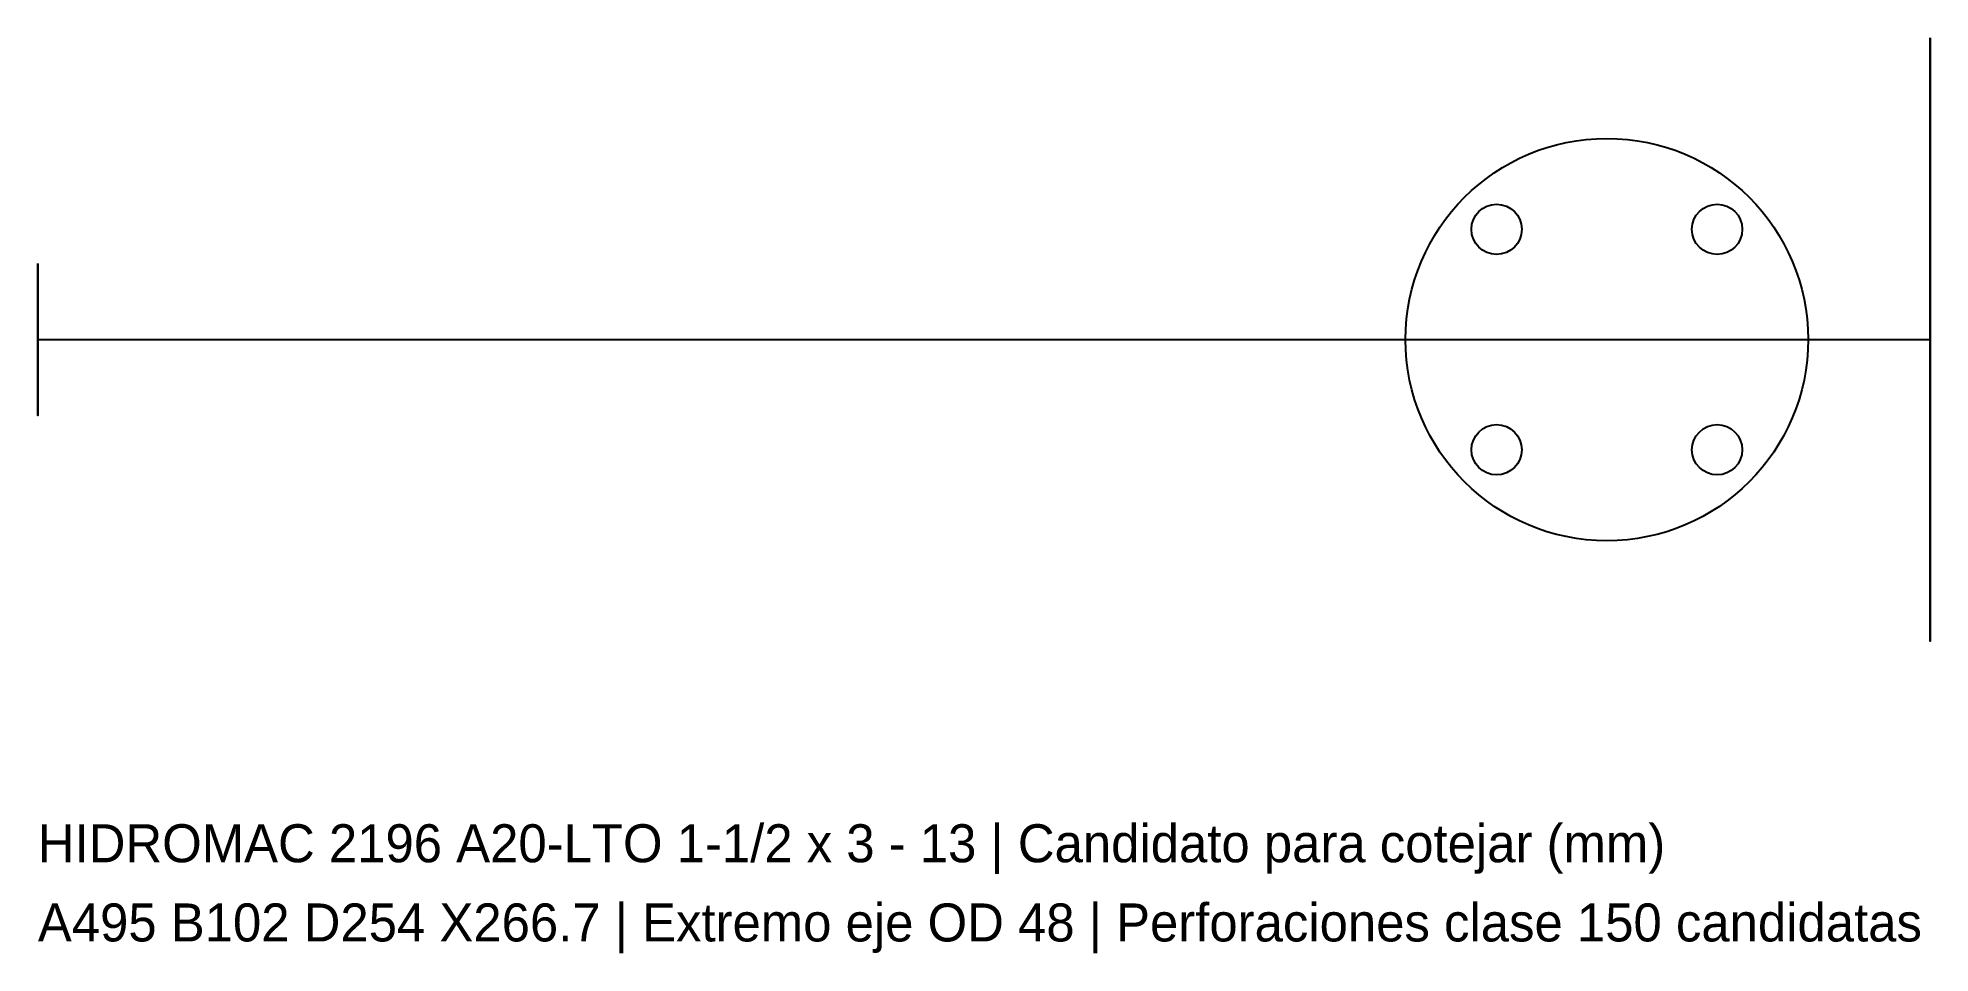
# Model space of a CAD drawing. Header units: millimetres. Extents: x -495 to 102, y -194 to 95.
import ezdxf

# ---------------------------------------------------------------- set-up
doc = ezdxf.new("R2010")
doc.units = ezdxf.units.MM
for name, color, linetype in [('BRIDAS_150_CAND', 3, 'CONTINUOUS'), ('DATOS_CATALOGO', 2, 'CONTINUOUS'), ('EJE_REF', 7, 'CONTINUOUS')]:
    doc.layers.add(name, color=color, linetype=linetype)

msp = doc.modelspace()

# ---------------------------------------------------------------- linework, layer by layer
at = {"layer": 'BRIDAS_150_CAND', "extrusion": (1, 0, 0)}
for centre, radius in [((0, 253.65, 102), 95.25), ((53.88154, 307.53154, 102), 9.525), ((53.88154, 199.76846, 102), 9.525), ((-53.88154, 307.53154, 102), 9.525), ((-53.88154, 199.76846, 102), 9.525)]:
    msp.add_circle(centre, radius, dxfattribs=at)
at = {"layer": 'BRIDAS_150_CAND'}
for centre, radius in [((0, 0, 520.7), 63.5), ((-34.79849, 34.79849, 520.7), 7.9375), ((34.79849, 34.79849, 520.7), 7.9375), ((-34.79849, -34.79849, 520.7), 7.9375), ((34.79849, -34.79849, 520.7), 7.9375)]:
    msp.add_circle(centre, radius, dxfattribs=at)
at = {"layer": 'DATOS_CATALOGO'}
for p, q in [((-495, 0, 254), (102, 0, 254)), ((0, 0, 254), (0, 0, 520.7)), ((0, 0), (0, 0, 254))]:
    msp.add_line(p, q, dxfattribs=at)
at = {"layer": 'EJE_REF', "extrusion": (1, 0, 0)}
msp.add_circle((0, 254, -495), 24, dxfattribs=at)

# ---------------------------------------------------------------- texts
at = {"layer": 'DATOS_CATALOGO'}
for s, p in [('HIDROMAC 2196 A20-LTO 1-1/2 x 3 - 13 | Candidato para cotejar (mm)', (-495, -165)), ('A495 B102 D254 X266.7 | Extremo eje OD 48 | Perforaciones clase 150 candidatas', (-495, -190))]:
    msp.add_text(s, height=12, dxfattribs=at).set_placement(p)

doc.saveas('drawing.dxf')
